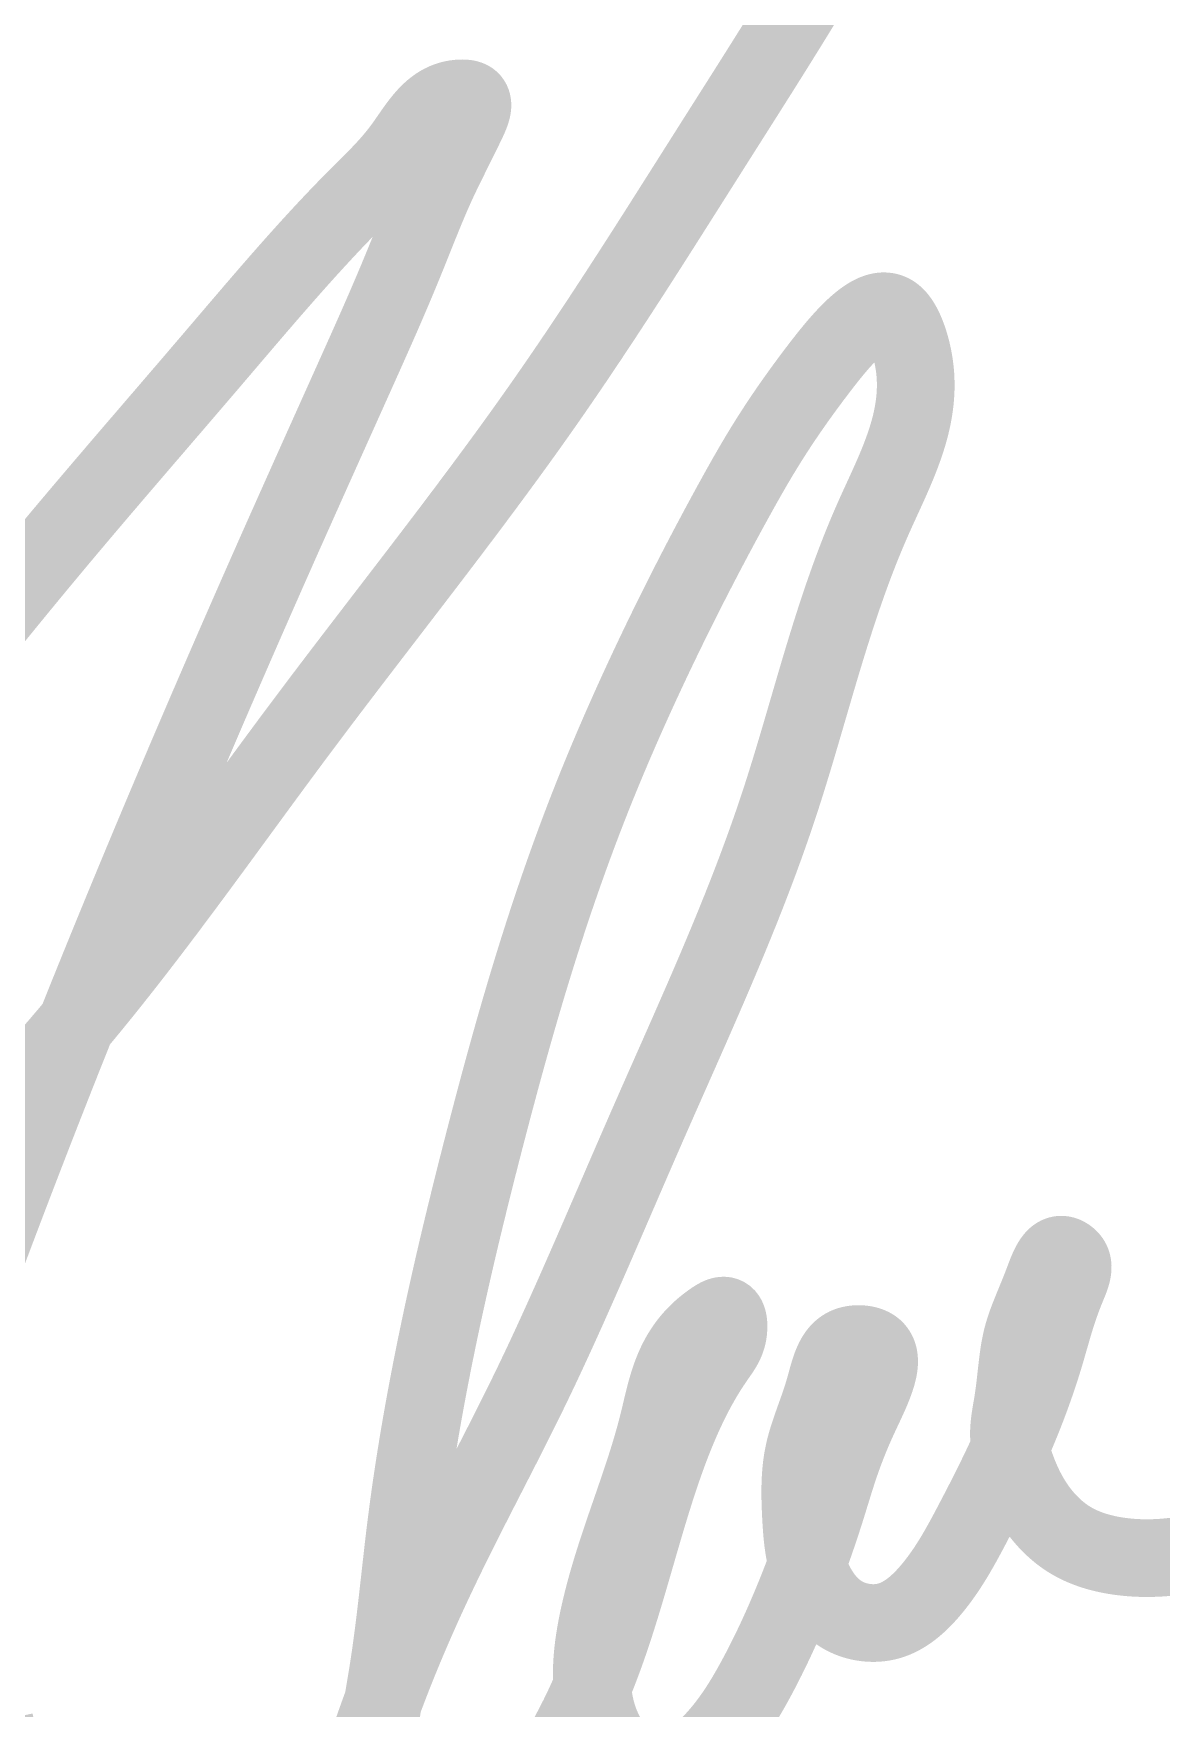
# Model space of a CAD drawing. Header units: inches. Extents: x 541671 to 837720, y 76128 to 1008472.
# Drawn here: x 825398 to 827046, y 758651 to 761099 of the extents above; entities that cross this region are included whole.
import ezdxf
from ezdxf.enums import TextEntityAlignment as Align

# ---------------------------------------------------------------- set-up
doc = ezdxf.new("R2010")
doc.units = ezdxf.units.IN
doc.header["$MEASUREMENT"] = 0
doc.layers.get('0').update_dxf_attribs({"lineweight": 18})
for name, color, linetype, lineweight in [('2110 dim 0.13', 149, 'Continuous', 13), ('ISO', 153, 'Continuous', 15), ('LC Net thay', 7, 'Continuous', 25), ('LC Text1', 3, 'Continuous', 20)]:
    doc.layers.add(name, color=color, linetype=linetype, lineweight=lineweight)
doc.styles.add('Khungten', font='VHAVAN_2.TTF', dxfattribs={"width": 0.8, "height": 5000})
doc.styles.add('Title', font='VHAVAN_2.TTF', dxfattribs={"width": 0.8})

# ---------------------------------------------------------------- blocks, each defined once
blk = doc.blocks.new('chukyLong')
at = {"layer": 'ISO', "ltscale": 2, "const_width": 50}
for points in [[(-24259.55553564948, -150541.1508430092), (-24263.69671399654, -150542.0586141205), (-24266.01759020661, -150542.5235327182), (-24267.86045734307, -150542.869846643), (-24269.95059262305, -150543.2378204258), (-24272.04583499933, -150543.5798877527), (-24274.14586089927, -150543.8954367993), (-24276.25034675024, -150544.1838557411), (-24278.35896897962, -150544.4445327539), (-24280.47140401476, -150544.6768560132), (-24282.58732828303, -150544.8802136947), (-24284.7064182118, -150545.0539939739), (-24286.82835022843, -150545.1975850266), (-24288.9528007603, -150545.3103750282), (-24291.07944623476, -150545.3917521545), (-24293.20796307919, -150545.441104581), (-24295.33802772094, -150545.4578204834), (-24297.46931658739, -150545.4412880374), (-24299.6015061059, -150545.3908954184), (-24301.73427270384, -150545.3060308022), (-24303.86729280857, -150545.1860823644), (-24306.00024284747, -150545.0304382805), (-24308.13279924789, -150544.8384867263), (-24311.08754478936, -150544.5112316456), (-24312.39536627916, -150544.3431789454), (-24314.52358868748, -150544.0380336751), (-24316.64716943218, -150543.6926700847), (-24318.76395472213, -150543.3055694909), (-24320.87179076622, -150542.8752132104), (-24322.96852377335, -150542.4000825601), (-24325.05199995238, -150541.8786588566), (-24327.12006551222, -150541.3094234169), (-24329.17056666174, -150540.6908575575), (-24331.20134960983, -150540.0214425953), (-24333.21026056538, -150539.2996598471), (-24335.19514573726, -150538.5239906296), (-24337.15385133437, -150537.6929162595), (-24339.08422356559, -150536.8049180537), (-24340.98410863981, -150535.858477329), (-24342.8513527659, -150534.852075402), (-24345.55276532659, -150533.2478307539), (-24346.47934089522, -150532.6534133481), (-24348.23665255564, -150531.4604292775), (-24349.95518214443, -150530.2079486283), (-24351.63440494839, -150528.8987586773), (-24353.27379625431, -150527.5356467012), (-24354.87283134901, -150526.1213999768), (-24356.43098551928, -150524.6588057809), (-24357.94773405192, -150523.1506513902), (-24359.42255223374, -150521.5997240815), (-24360.85491535153, -150520.0088111316), (-24362.24429869211, -150518.3806998172), (-24363.59017754226, -150516.7181774151), (-24364.89202718879, -150515.0240312021), (-24366.09947881749, -150513.3710678434), (-24367.36186163648, -150511.5516522692), (-24368.53057996888, -150509.7769751893), (-24369.6566670695, -150507.9778638122), (-24370.74131207342, -150506.1551647564), (-24371.78570411571, -150504.3097246402), (-24372.79103233146, -150502.4423900821), (-24373.75848585575, -150500.5540077004), (-24374.68925382365, -150498.6454241135), (-24375.58452537024, -150496.7174859397), (-24376.44548963059, -150494.7710397975), (-24377.27333573979, -150492.8069323053), (-24378.06925283292, -150490.8260100813), (-24378.83443004504, -150488.8291197441), (-24379.57005651125, -150486.8171079119), (-24380.01831608531, -150485.5437355869), (-24380.95277013899, -150482.7514367756), (-24381.58749981469, -150480.7005196227), (-24382.17179067324, -150478.6396928726), (-24382.69601489009, -150476.5705731119), (-24383.1505446407, -150474.4947769273), (-24383.5257521005, -150472.4139209056), (-24383.81200944496, -150470.3296216336), (-24383.91877312876, -150469.286685962), (-24383.99484368624, -150468.317237913), (-24384.05409442618, -150467.2001881161), (-24384.08307803673, -150466.1566909572), (-24384.07055019763, -150464.0686691072), (-24383.97364622961, -150461.9785126388), (-24383.80390687429, -150459.8853040618), (-24383.57287287332, -150457.7881258861), (-24383.2920849683, -150455.6860606212), (-24382.97308390088, -150453.5781907771), (-24382.62741041269, -150451.4635988633), (-24381.90220914049, -150447.2105788662), (-24381.34382528562, -150443.8025108385), (-24380.60443836331, -150438.5919407488), (-24380.07167529259, -150434.2464644946), (-24379.58231872597, -150429.9048669748), (-24379.10834218774, -150425.5887417078), (-24378.62171920219, -150421.319682212), (-24378.09442329362, -150417.1192820059), (-24377.80676471955, -150415.0515771111), (-24377.49842798632, -150413.0091346081), (-24377.1659097845, -150410.9946536867), (-24376.80570680461, -150409.0108335368), (-24376.41431573718, -150407.0603733482), (-24376.04145826285, -150405.3743439995), (-24375.52503075941, -150403.2679214665), (-24375.02526608609, -150401.4198194651), (-24374.49002267759, -150399.594087308), (-24373.92038262704, -150397.7831489811), (-24373.31742802756, -150395.9794284702), (-24372.68224097224, -150394.1753497611), (-24372.01590355423, -150392.3633368395), (-24371.31949786663, -150390.5358136912), (-24370.59410600257, -150388.6852043021), (-24369.84081005516, -150386.803932658), (-24369.06069211751, -150384.8844227445), (-24368.25483428274, -150382.9190985476), (-24367.42431864398, -150380.900384053), (-24366.57022729434, -150378.8207032465), (-24365.69364232694, -150376.6724801139), (-24364.79564583489, -150374.448138641), (-24363.87731991131, -150372.1401028136), (-24362.93974664933, -150369.7407966175), (-24362.46408042054, -150368.5045496267), (-24362.12262099503, -150367.6085171059), (-24361.00745099609, -150364.6598216057), (-24359.99777174816, -150362.0627002862), (-24359.476167421, -150360.783674737), (-24358.94107135783, -150359.5309424365), (-24358.39074710821, -150358.3144557657), (-24357.82345822174, -150357.1441671058), (-24357.23746824799, -150356.0300288378), (-24356.63104073654, -150354.981993343), (-24356.00243923698, -150354.0100130025), (-24355.34992729888, -150353.1240401973), (-24355.01416227462, -150352.7164167395), (-24354.67176847182, -150352.3340273085), (-24354.32252883418, -150351.978115952), (-24353.96622630539, -150351.6499267175), (-24353.60264382915, -150351.3507036526), (-24353.23156434916, -150351.0816908051), (-24352.85277080911, -150350.8441322226), (-24352.46604615272, -150350.6392719526), (-24352.07117332366, -150350.468354043), (-24351.66793526564, -150350.3326225412), (-24351.25611492236, -150350.2333214949), (-24350.83549523751, -150350.1716949519), (-24350.40585915479, -150350.1489869596), (-24349.96698961791, -150350.1664415658), (-24349.51866957054, -150350.2253028181), (-24348.86686854887, -150350.382019432), (-24348.59298959887, -150350.4720637641), (-24348.11843488286, -150350.6596118763), (-24347.64217716877, -150350.8859900351), (-24347.16944151017, -150351.1476715867), (-24346.70545296058, -150351.4411298771), (-24346.25543657359, -150351.7628382524), (-24345.82461740272, -150352.1092700587), (-24345.41822050155, -150352.4768986421), (-24344.89001072642, -150353.0322846685), (-24344.69939563816, -150353.2617347309), (-24344.39367973427, -150353.6736855718), (-24344.12322758007, -150354.0975611704), (-24343.88685888135, -150354.532913518), (-24343.68339334386, -150354.9792946054), (-24343.51165067339, -150355.4362564238), (-24343.37045057571, -150355.9033509641), (-24343.25861275658, -150356.3801302175), (-24343.17495692178, -150356.866146175), (-24343.11830277709, -150357.3609508276), (-24343.08747002825, -150357.8640961664), (-24343.0985475413, -150358.8936168667), (-24343.1987471071, -150359.9511242044), (-24343.37862637183, -150361.0330341077), (-24343.62874298166, -150362.1357625051), (-24343.93965458276, -150363.255725325), (-24344.30191882132, -150364.3893384957), (-24344.7060933435, -150365.5330179457), (-24345.14273579548, -150366.6831796033), (-24346.07565507354, -150368.988613255), (-24346.8786047484, -150370.9213486516), (-24347.93584307575, -150373.5275741757), (-24348.80260696066, -150375.7396586768), (-24349.62830665919, -150377.9156313183), (-24350.41576937972, -150380.0578832292), (-24351.16782233067, -150382.1688055386), (-24351.88729272042, -150384.2507893754), (-24352.57700775737, -150386.3062258687), (-24353.23979464992, -150388.3375061475), (-24353.87848060646, -150390.3470213409), (-24354.49589283539, -150392.3371625777), (-24355.67820494401, -150396.2688876981), (-24356.80934864294, -150400.1518105409), (-24357.91194159936, -150404.0050601382), (-24360.12194595332, -150411.699055725), (-24360.79711179472, -150413.9874796546), (-24362.47776962388, -150419.4925825406), (-24363.73133365887, -150423.4391232463), (-24365.0331868166, -150427.4122375181), (-24366.38150951367, -150431.4067577665), (-24367.77448216671, -150435.4175164019), (-24369.21028519233, -150439.4393458348), (-24370.68709900716, -150443.4670784757), (-24372.20310402781, -150447.4955467349), (-24373.75648067088, -150451.5195830229), (-24375.34540935302, -150455.5340197503), (-24376.96807049083, -150459.5336893273), (-24378.69247666346, -150463.679273749), (-24380.3073631837, -150467.4689965969), (-24382.02069136536, -150471.4004415236), (-24383.76115989626, -150475.3090015747), (-24385.52729963109, -150479.1959194582), (-24387.31764142447, -150483.0624378822), (-24389.13071613107, -150486.9097995545), (-24390.96505460555, -150490.7392471832), (-24394.69164627673, -150498.349371142), (-24398.48566327522, -150505.9027514223), (-24402.33535243826, -150513.4093296883), (-24407.85566039946, -150523.971902426), (-24410.15821454165, -150528.3203730271), (-24412.14822280202, -150532.0268516403), (-24414.17017684487, -150535.7183382363), (-24416.23565667164, -150539.3905490069), (-24418.35624228376, -150543.0392001437), (-24420.54351368269, -150546.6600078385), (-24422.80905086985, -150550.2486882827), (-24423.97478788447, -150552.0296420958), (-24425.16443384668, -150553.8009576682), (-24426.37943625668, -150555.5620995238), (-24427.62124261464, -150557.3125321867), (-24428.89130042073, -150559.0517201806), (-24430.19105717515, -150560.7791280297), (-24431.52196037805, -150562.4942202578), (-24433.04165609146, -150564.3879945561), (-24434.28289269636, -150565.8846369967), (-24435.71502778725, -150567.5537113084), (-24437.18242120729, -150569.1973127285), (-24438.68563114758, -150570.8090682575), (-24440.22521579922, -150572.3826048956), (-24441.8017333533, -150573.9115496432), (-24443.41574200093, -150575.3895295007), (-24445.06779993319, -150576.8101714684), (-24446.75846534118, -150578.1671025468), (-24448.488296416, -150579.4539497361), (-24450.25785134875, -150580.6643400368), (-24452.06768833051, -150581.7919004492), (-24452.9878870245, -150582.3226278849), (-24453.91836555239, -150582.8302579736), (-24454.8591936881, -150583.3139940905), (-24455.81044120549, -150583.7730396105), (-24456.77217787846, -150584.2065979087), (-24457.74447348089, -150584.6138723602), (-24458.72739778668, -150584.9940663399), (-24459.72102056971, -150585.346383223), (-24460.72541160386, -150585.6700263844), (-24461.74064066301, -150585.9641991993), (-24462.86759442759, -150586.2522300303), (-24463.80374917458, -150586.4610630932), (-24464.85071582324, -150586.6630144617), (-24465.90658135411, -150586.8341081488), (-24466.97024947315, -150586.9744933019), (-24468.04062388631, -150587.0843190686), (-24469.11660829953, -150587.1637345962), (-24470.19710641877, -150587.2128890322), (-24471.28102194998, -150587.2319315241), (-24472.36725859912, -150587.2210112192), (-24473.45472007211, -150587.1802772651), (-24474.54231007494, -150587.1098788091), (-24475.62893231353, -150587.0099649989), (-24476.71349049384, -150586.8806849817), (-24477.79488832182, -150586.722187905), (-24478.87202950342, -150586.5346229163), (-24479.9438177446, -150586.3181391631), (-24481.0091567513, -150586.0728857927), (-24482.06695022948, -150585.7990119527), (-24483.11610188508, -150585.4966667905), (-24484.15551542406, -150585.1659994535), (-24485.18409455236, -150584.8071590892), (-24486.20074297594, -150584.420294845), (-24487.20436440075, -150584.0055558683), (-24488.19386253273, -150583.5630913068), (-24489.16814107784, -150583.0930503077), (-24490.12610374204, -150582.5955820185), (-24490.70493874174, -150582.2770585392), (-24491.98920366923, -150581.5192315012), (-24492.89372025115, -150580.9414881452), (-24493.78026007504, -150580.3383709071), (-24494.64886822602, -150579.7106392872), (-24495.49958978924, -150579.0590527849), (-24496.33246984983, -150578.3843709002), (-24497.14755349292, -150577.6873531327), (-24497.94488580364, -150576.9687589823), (-24498.72451186715, -150576.2293479487), (-24499.48647676855, -150575.4698795317), (-24500.23082559299, -150574.6911132311), (-24500.95760342559, -150573.8938085465), (-24502.35862645586, -150572.246622025), (-24503.68990654042, -150570.5343959653), (-24504.95180436035, -150568.7632063655), (-24506.14468059671, -150566.939129224), (-24507.26889593059, -150565.0682405386), (-24508.32481104303, -150563.1566163079), (-24509.31278661513, -150561.2103325298), (-24510.23318332794, -150559.2354652025), (-24511.08636186255, -150557.2380903242), (-24511.91440683277, -150555.1120662282), (-24512.59294016782, -150553.1993093948), (-24513.2499742759, -150551.1645898074), (-24513.84723001805, -150549.120414496), (-24514.38815227622, -150547.0670726604), (-24514.87618593229, -150545.0048535006), (-24515.31477586818, -150542.9340462165), (-24515.70736696582, -150540.8549400078), (-24516.05740410711, -150538.7678240744), (-24516.36833217395, -150536.6729876162), (-24516.64359604828, -150534.5707198331), (-24516.88664061199, -150532.4613099248), (-24517.100910747, -150530.3450470913), (-24517.28985133523, -150528.2222205324), (-24517.60552339896, -150523.9580330377), (-24517.87952845571, -150519.3341646257), (-24518.07871286965, -150515.3647264912), (-24518.25055148718, -150511.0480646275), (-24518.36003179309, -150506.7318835001), (-24518.39045031748, -150502.4269918423), (-24518.37079157726, -150500.2821572936), (-24518.32510359046, -150498.1441983872), (-24518.25129842333, -150496.0144662148), (-24518.14728814213, -150493.8943118681), (-24518.01098481315, -150491.7850864387), (-24517.84030050262, -150489.6881410183), (-24517.63314727683, -150487.6048266985), (-24517.38743720203, -150485.5364945709), (-24517.10108234448, -150483.4844957273), (-24516.77199477046, -150481.4501812593), (-24516.5540192554, -150480.2432051138), (-24515.97965620445, -150477.438081778), (-24515.51945492614, -150475.4571613636), (-24515.02064408233, -150473.4892511666), (-24514.48632870578, -150471.531506854), (-24513.91961382922, -150469.581084093), (-24513.32360448538, -150467.6351385509), (-24512.70140570702, -150465.6908258947), (-24511.39085997764, -150461.795721909), (-24510.01281690302, -150457.8730174733), (-24508.59211674507, -150453.8999579247), (-24507.15359976569, -150449.8537886009), (-24506.43542254982, -150447.7961769411), (-24505.72210622682, -150445.711754839), (-24505.01675582942, -150443.5976779617), (-24504.32247639037, -150441.4511019764), (-24503.6423729424, -150439.2691825503), (-24502.97955051826, -150437.0490753505), (-24502.63518198754, -150435.8519414925), (-24501.70834364223, -150432.4950611494), (-24500.43366629308, -150427.8899095533), (-24499.75639896858, -150425.618369402), (-24499.03181799321, -150423.3944148759), (-24498.64693460107, -150422.3065857835), (-24498.24440245376, -150421.2382173707), (-24497.82228143713, -150420.191831062), (-24497.37863143702, -150419.1699482818), (-24496.9115123393, -150418.1750904546), (-24496.41898402981, -150417.2097790049), (-24495.8991063944, -150416.276535357), (-24495.34993931892, -150415.3778809354), (-24494.76954268921, -150414.5163371646), (-24494.15597639114, -150413.6944254689), (-24493.50730031055, -150412.9146672729), (-24492.82157433329, -150412.179584001), (-24492.09685834521, -150411.4916970776), (-24491.33121223215, -150410.8535279272), (-24490.52269587998, -150410.2675979742), (-24489.66936917454, -150409.7364286431), (-24488.76929200168, -150409.2625413582), (-24487.3908355194, -150408.6871755451), (-24486.82145877007, -150408.4965926852), (-24485.77626396757, -150408.2075246991), (-24484.69399847365, -150407.980275607), (-24483.58387529662, -150407.8138183141), (-24482.45510744488, -150407.7071257252), (-24481.31690792675, -150407.6591707456), (-24480.1784897506, -150407.6689262803), (-24479.04906592477, -150407.7353652342), (-24477.93784945762, -150407.8574605123), (-24476.8540533575, -150408.0341850199), (-24475.80689063276, -150408.2645116619), (-24474.80557429175, -150408.5474133432), (-24473.85931734283, -150408.8818629691), (-24472.80957387295, -150409.3497418543), (-24472.16787735364, -150409.7012640853), (-24471.43214318982, -150410.1838460739), (-24470.76815734718, -150410.713159421), (-24470.17393196634, -150411.2877836138), (-24469.64747918792, -150411.9062981396), (-24469.18681115255, -150412.5672824857), (-24468.78994000084, -150413.2693161393), (-24468.45487787341, -150414.0109785876), (-24468.17963691089, -150414.7908493181), (-24467.96222925388, -150415.6075078179), (-24467.80066704303, -150416.4595335744), (-24467.69296241894, -150417.3455060746), (-24467.63712752223, -150418.2640048061), (-24467.63117449352, -150419.2136092559), (-24467.67311547344, -150420.1928989115), (-24467.76096260261, -150421.20045326), (-24467.89272802164, -150422.2348517886), (-24468.06642387115, -150423.2946739848), (-24468.28006229178, -150424.3784993358), (-24468.53165542413, -150425.4849073287), (-24468.81921540882, -150426.612477451), (-24469.14075438648, -150427.7597891898), (-24469.49428449772, -150428.9254220325), (-24469.87781788317, -150430.1079554663), (-24470.28936668346, -150431.3059689784), (-24470.72694303918, -150432.5180420562), (-24471.18855909098, -150433.7427541868), (-24471.67222697947, -150434.9786848577), (-24472.69776682898, -150437.4785197689), (-24473.78765971269, -150440.0061826882), (-24474.92600275555, -150442.5503095134), (-24476.09689308254, -150445.0995361429), (-24478.4727040887, -150450.1678324071), (-24479.64581901782, -150452.6641738382), (-24480.76295929633, -150455.0661380939), (-24481.88612856916, -150457.52683478), (-24482.93974993542, -150459.8842760462), (-24483.95066742013, -150462.1946674864), (-24484.9208145812, -150464.4601940976), (-24485.85212497656, -150466.6830408771), (-24486.74653216411, -150468.8653928218), (-24487.60596970176, -150471.0094349288), (-24488.43237114741, -150473.1173521953), (-24489.22767005899, -150475.1913296184), (-24489.99379999442, -150477.233552195), (-24490.73269451157, -150479.2462049223), (-24491.4462871684, -150481.2314727975), (-24492.13651152279, -150483.1915408174), (-24492.80530113266, -150485.1285939794), (-24493.45458955592, -150487.0448172804), (-24494.08631035048, -150488.9423957175), (-24495.30478328516, -150492.6903579885), (-24496.47618839999, -150496.3899607691), (-24498.73966902325, -150503.7140077658), (-24499.86268145826, -150507.3734119352), (-24501.30967278723, -150512.0459352251), (-24502.16756288226, -150514.7730405999), (-24503.36879189087, -150518.5331538481), (-24504.60396407646, -150522.3317687383), (-24505.87280619073, -150526.1658721664), (-24507.17504498536, -150530.0324510284), (-24508.51040721206, -150533.9284922205), (-24509.8786196225, -150537.8509826385), (-24511.27940896838, -150541.7969091786), (-24512.7125020014, -150545.7632587368), (-24514.17762547325, -150549.747018209), (-24515.67450613562, -150553.7451744914), (-24517.20287074019, -150557.7547144799), (-24518.76244603867, -150561.7726250705), (-24520.35295878274, -150565.7958931594), (-24521.97413572409, -150569.8215056425), (-24523.62570361443, -150573.8464494158), (-24525.30738920543, -150577.8677113755), (-24527.0189192488, -150581.8822784174), (-24528.76002049622, -150585.8871374377), (-24530.53041969939, -150589.8792753323), (-24532.32984360999, -150593.8556789973), (-24534.15801897973, -150597.8133353288), (-24536.01467256028, -150601.7492312226), (-24537.89953110335, -150605.660353575), (-24539.81232136063, -150609.5436892818), (-24541.7527700838, -150613.3962252392), (-24543.72060402457, -150617.2149483431), (-24545.71554993461, -150620.9968454895), (-24547.70546679184, -150624.6806232331), (-24549.78752523471, -150628.4384466181), (-24551.87471358104, -150632.0940852369), (-24554.00916675415, -150635.7047369397), (-24556.20115189679, -150639.2693192338), (-24558.46093615174, -150642.7867496267), (-24560.79878666179, -150646.2559456259), (-24562.00019524459, -150647.9721174488), (-24563.22497056971, -150649.6758247386), (-24564.47439602999, -150651.3669321837), (-24565.74975501827, -150653.0453044725), (-24567.05233092742, -150654.7108062935), (-24568.38340715026, -150656.3633023349), (-24569.74426707965, -150658.0026572854), (-24571.13619410844, -150659.6287358332), (-24572.56047162947, -150661.2414026669), (-24574.01838303559, -150662.8405224748), (-24575.51121171965, -150664.4259599455), (-24577.04024107449, -150665.9975797673), (-24578.60675449295, -150667.5552466286)], [(-24638.41453446829, -150667.5506296691), (-24639.58828516493, -150665.9204525681), (-24640.98607570141, -150663.8370535122), (-24642.15580168356, -150661.9544687808), (-24643.25069883808, -150660.0557331403), (-24644.27285899054, -150658.1413238759), (-24645.22437396648, -150656.2117182729), (-24646.10733559145, -150654.2673936165), (-24646.923835691, -150652.308827192), (-24647.67596609067, -150650.3364962847), (-24648.36581861601, -150648.3508781799), (-24648.99548509258, -150646.3524501628), (-24649.56705734591, -150644.3416895188), (-24650.08262720156, -150642.3190735331), (-24650.54428648507, -150640.2850794908), (-24650.8557738106, -150638.7556866208), (-24651.31399378779, -150636.1849050062), (-24651.62528198563, -150634.1198267725), (-24651.88932602234, -150632.0455457853), (-24652.10746231008, -150629.9626575397), (-24652.28102726093, -150627.8717575311), (-24652.41135728705, -150625.7734412547), (-24652.49978880056, -150623.6683042056), (-24652.54765821358, -150621.5569418792), (-24652.55630193825, -150619.4399497704), (-24652.5270563867, -150617.3179233747), (-24652.46125797105, -150615.1914581872), (-24652.36024310343, -150613.0611497031), (-24652.22534819597, -150610.9275934176), (-24652.0579096608, -150608.7913848259), (-24651.85926391005, -150606.6531194234), (-24651.63074735584, -150604.513392705), (-24651.3736964103, -150602.3728001662), (-24651.08944748558, -150600.231937302), (-24650.77933699378, -150598.0913996077), (-24650.08687695747, -150593.8136817097), (-24649.30700759844, -150589.5444104338), (-24648.45042021369, -150585.2883497417), (-24647.54200080981, -150581.1133231804), (-24646.54861208562, -150576.8338930327), (-24645.51752498493, -150572.6390664814), (-24644.43809367141, -150568.464677008), (-24643.31386702221, -150564.3096176827), (-24642.14839391449, -150560.1727815756), (-24640.94522322541, -150556.0530617569), (-24639.70790383212, -150551.9493512968), (-24638.4399846118, -150547.8605432653), (-24637.14501444158, -150543.7855307327), (-24634.48811676015, -150535.6724644444), (-24631.76560180508, -150527.601296993), (-24629.00586059367, -150519.5631729398), (-24626.23728414318, -150511.5492368459), (-24623.48826347088, -150503.5506332724), (-24620.78718959405, -150495.5585067804), (-24618.16245352996, -150487.5640019312), (-24616.88758437059, -150483.563090298), (-24615.64244629587, -150479.5582632858), (-24614.43058818299, -150475.5484139649), (-24613.25555890908, -150471.5324354055), (-24612.12090735132, -150467.5092206775), (-24611.03018238685, -150463.4776628512), (-24609.7626770503, -150458.540366899), (-24608.99223438316, -150455.3857767755), (-24607.06509440683, -150447.2770723214), (-24606.07691248108, -150443.2344757502), (-24605.03512434209, -150439.209879925), (-24604.48540960165, -150437.2067143958), (-24603.91183129871, -150435.2109075774), (-24603.3109020969, -150433.2234123113), (-24602.67913465982, -150431.245181439), (-24602.01304165107, -150429.2771678018), (-24601.30913573426, -150427.3203242413), (-24600.56392957301, -150425.3756035989), (-24599.77393583092, -150423.443958716), (-24598.93566717159, -150421.5263424341), (-24598.04563625863, -150419.6237075947), (-24597.10035575566, -150417.7370070391), (-24596.09633832628, -150415.8671936088), (-24595.0300966341, -150414.0152201454), (-24593.89814334272, -150412.1820394901), (-24592.69699111576, -150410.3686044846), (-24591.42315261681, -150408.5758679701), (-24590.0731405095, -150406.8047827882), (-24588.64346745742, -150405.0563017804), (-24587.13064612419, -150403.331377788), (-24585.53118917341, -150401.6309636525), (-24583.84160926868, -150399.9560122154), (-24582.96193341597, -150399.1283827717), (-24582.05841907363, -150398.3074763181), (-24581.13063032461, -150397.4934119598), (-24580.17813125185, -150396.6863088021), (-24579.20048593832, -150395.88628595), (-24578.19725846696, -150395.0934625088), (-24577.16801292072, -150394.3079575836), (-24576.11231338255, -150393.5298902796), (-24575.29712629157, -150392.9472077489), (-24573.92549987701, -150392.0055338984), (-24572.81551212596, -150391.2942276716), (-24571.71707631971, -150390.6536176737), (-24571.17758802116, -150390.3686013738), (-24570.64746485913, -150390.111792267), (-24570.12886588375, -150389.8867013987), (-24569.62395014513, -150389.6968398141), (-24569.13487669337, -150389.5457185587), (-24568.66380457859, -150389.4368486775), (-24568.2128928509, -150389.3737412161), (-24567.78430056042, -150389.3599072196), (-24567.38018675724, -150389.3988577335), (-24567.00271049149, -150389.4941038029), (-24566.68098626801, -150389.6343762033), (-24566.33565396207, -150389.8658961452), (-24566.04703716335, -150390.1410850223), (-24565.78723427187, -150390.470477735), (-24565.5552994124, -150390.8498295886), (-24565.35028670971, -150391.2748958881), (-24565.1712502886, -150391.7414319384), (-24565.01724427384, -150392.2451930449), (-24564.88732279021, -150392.7819345126), (-24564.78053996251, -150393.3474116467), (-24564.6959499155, -150393.937379752), (-24564.63260677398, -150394.5475941339), (-24564.5658777065, -150395.8117829477), (-24564.57278575833, -150397.1060205287), (-24564.69239224603, -150398.9100781675), (-24564.77739376905, -150399.6501129224), (-24564.96252431756, -150400.8545152562), (-24565.19777323711, -150402.0122512151), (-24565.47980504236, -150403.1264260502), (-24565.80528424797, -150404.2001450123), (-24566.17087536863, -150405.2365133522), (-24566.57324291901, -150406.238636321), (-24567.00905141379, -150407.2096191695), (-24567.47496536763, -150408.1525671485), (-24567.9676492952, -150409.0705855092), (-24568.48376771119, -150409.9667795022), (-24569.01998513026, -150410.8442543785), (-24570.13937503636, -150412.5554677848), (-24571.29913513087, -150414.2290677353), (-24572.64610789096, -150416.1365758415), (-24575.91231483642, -150420.9470182454), (-24578.12389017923, -150424.3934951214), (-24580.27255072541, -150427.8972878809), (-24582.36031690059, -150431.4560469557), (-24584.38920913039, -150435.0674227779), (-24586.36124784048, -150438.7290657795), (-24588.27845345647, -150442.4386263923), (-24590.14284640401, -150446.1937550484), (-24591.95644710873, -150449.9921021799), (-24593.72127599627, -150453.8313182186), (-24595.43935349227, -150457.7090535965), (-24597.11270002238, -150461.6229587457), (-24598.7433360122, -150465.5706840981), (-24600.3332818874, -150469.5498800856), (-24601.88455807361, -150473.5581971404), (-24603.39918499646, -150477.5932856942), (-24604.87918308159, -150481.6527961792), (-24606.32657275464, -150485.7343790273), (-24607.74337444124, -150489.8356846705), (-24609.13160856704, -150493.9543635407), (-24610.49329555767, -150498.0880660701), (-24611.83045583876, -150502.2344426904), (-24614.43927797489, -150510.5558199321), (-24616.97423838054, -150518.8996987216), (-24619.70465649566, -150528.1086975402), (-24621.88730660233, -150535.5813547734), (-24624.29833065674, -150543.8933303023), (-24626.70139307356, -150552.1775565599), (-24629.1133144229, -150560.428383417), (-24631.55091527487, -150568.6401607443), (-24634.03101619959, -150576.8072384125), (-24636.57043776719, -150584.9239662922), (-24637.86765022021, -150588.961683396), (-24639.18600054775, -150592.9846942542), (-24640.52759132107, -150596.9922926006), (-24641.89452511142, -150600.9837721692), (-24643.28890449008, -150604.9584266936), (-24644.7128320283, -150608.9155499077), (-24646.16841029736, -150612.8544355455), (-24647.6577418685, -150616.7743773407), (-24649.18292931301, -150620.6746690272), (-24650.74607520215, -150624.5546043387), (-24652.34928210717, -150628.4134770092), (-24653.99465259934, -150632.2505807725), (-24655.68428924994, -150636.0652093624), (-24658.14673485535, -150641.4059518573), (-24659.20459503885, -150643.6243227883), (-24661.03636697309, -150647.3692752848), (-24662.91261121213, -150651.0938997028), (-24664.83026905646, -150654.8006177906), (-24666.78628180661, -150658.4918512961), (-24668.77759076312, -150662.1700219673), (-24670.8011372265, -150665.8375515522), (-24672.85386249726, -150669.496861799)], [(-24790.67826015837, -150668.6006744333), (-24790.54846211339, -150666.4783905517), (-24790.39191184935, -150664.3501244423), (-24790.21022612354, -150662.2163167212), (-24789.77791531587, -150657.9338389089), (-24789.26446374883, -150653.6344820444), (-24788.68280548087, -150649.3217710571), (-24788.04587457046, -150644.9992308766), (-24787.36660507603, -150640.6703864322), (-24785.93278656896, -150632.0078844702), (-24784.48482242731, -150623.3624646071), (-24784.0777039799, -150620.8666226377), (-24783.11907170443, -150614.7603349769), (-24782.47751902344, -150610.4782018177), (-24781.8610858515, -150606.2078821045), (-24780.69580983283, -150597.7001252902), (-24779.6077072445, -150589.2319490819), (-24778.58124168257, -150580.7982380277), (-24777.60087674313, -150572.3938766755), (-24775.71630311598, -150555.652741269), (-24773.82969513163, -150538.9676192461), (-24772.84678724568, -150530.6332746234), (-24772.11873146141, -150524.6953605483), (-24770.73013632219, -150513.9574921182), (-24769.58716487045, -150505.6132238715), (-24768.38939588183, -150497.2654549579), (-24767.13831056478, -150488.9148352269), (-24765.83539012776, -150480.5620145282), (-24764.48211577924, -150472.2076427115), (-24763.07996872766, -150463.8523696263), (-24761.63043018148, -150455.4968451224), (-24760.13498134916, -150447.1417190493), (-24758.59510343916, -150438.7876412568), (-24757.01227765993, -150430.4352615945), (-24755.38798521994, -150422.0852299119), (-24753.72370732763, -150413.7381960587), (-24752.02092519147, -150405.3948098847), (-24750.28112001991, -150397.0557212394), (-24748.50577302141, -150388.7215799725), (-24746.69636540442, -150380.3930359335), (-24744.85437837741, -150372.0707389723), (-24742.98129314882, -150363.7553389383), (-24741.07859092713, -150355.4474856813), (-24739.14775292077, -150347.1478290508), (-24737.19026033822, -150338.8570188966), (-24735.20759438794, -150330.5757050683), (-24733.20123627835, -150322.3045374154), (-24729.12336841517, -150305.7952400349), (-24724.96850641633, -150289.3343255521), (-24721.05921886291, -150274.1255493408), (-24716.46949845154, -150256.5760618662), (-24712.11935690551, -150240.2767191117), (-24709.91266345066, -150232.144409183), (-24707.68225114856, -150224.0226155143), (-24705.42614220465, -150215.9105445766), (-24703.14235882441, -150207.8074028409), (-24700.8289232133, -150199.712396778), (-24698.48385757678, -150191.6247328589), (-24696.10518412031, -150183.5436175543), (-24693.69092504937, -150175.4682573353), (-24691.23910256941, -150167.3978586727), (-24688.7477388859, -150159.3316280374), (-24686.2148562043, -150151.2687719004), (-24683.63847673007, -150143.2084967324), (-24681.01662266869, -150135.1500090045), (-24678.34731622562, -150127.0925151874), (-24675.62857960631, -150119.0352217522), (-24672.85843501623, -150110.9773351697), (-24670.03490466085, -150102.9180619108), (-24667.15601074564, -150094.8566084464), (-24664.21977547604, -150086.7921812474), (-24661.22422105754, -150078.7239867847), (-24658.16736969559, -150070.6512315292), (-24655.04724359565, -150062.5731219518), (-24651.36233362954, -150053.2356302375), (-24648.60984890051, -150046.3982540237), (-24645.29360990051, -150038.3048552223), (-24641.9170614465, -150030.2137202795), (-24638.48412067671, -150022.1299049822), (-24634.99870472941, -150014.0584651176), (-24631.46473074281, -150006.0044564725), (-24627.88611585515, -149997.9729348339), (-24624.26677720467, -149989.9689559889), (-24620.61063192961, -149981.9975757243), (-24616.92159716821, -149974.0638498273), (-24613.2035900587, -149966.1728340847), (-24609.46052773932, -149958.3295842835), (-24605.69632734831, -149950.5391562108), (-24601.9149060239, -149942.8066056535), (-24598.12018090433, -149935.1369883986), (-24594.31606912785, -149927.535360233), (-24590.50648783268, -149920.0067769438), (-24586.69535415706, -149912.556294318), (-24582.88658523923, -149905.1889681424), (-24579.08409821743, -149897.9098542041), (-24575.2918102299, -149890.7240082902), (-24573.40071497968, -149887.1676407757), (-24571.51363841486, -149883.6364861875), (-24569.63107017773, -149880.1311764987), (-24567.75349991057, -149876.652343683), (-24565.88141725565, -149873.2006197135), (-24564.01531185525, -149869.7766365637), (-24562.15567335166, -149866.381026207), (-24559.83615450317, -149862.1686650447), (-24558.45727825637, -149859.6769490349), (-24556.61435526475, -149856.3643268528), (-24552.91145290521, -149849.7873169631), (-24549.14333857518, -149843.2306664525), (-24547.21890062044, -149839.9434934944), (-24545.25904811214, -149836.641631417), (-24543.25741052996, -149833.3184872323), (-24541.20761735358, -149829.9674679524), (-24539.10329806269, -149826.5819805892), (-24536.93808213698, -149823.1554321547), (-24534.70559905613, -149819.6812296608), (-24532.39947829983, -149816.1527801196), (-24531.21681300578, -149814.3661523975), (-24530.01334934775, -149812.5634905431), (-24528.78829101071, -149810.7439704328), (-24527.5408416796, -149808.9067679432), (-24526.27020503939, -149807.0510589507), (-24524.97558477505, -149805.1760193319), (-24523.65618457153, -149803.2808249632), (-24522.31120811378, -149801.3646517212), (-24520.93985908679, -149799.4266754823), (-24519.54134117549, -149797.4660721231), (-24518.11485806487, -149795.48201752), (-24516.65961343986, -149793.4736875496), (-24515.17481098544, -149791.4402580883), (-24513.65965438657, -149789.3809050126), (-24512.11334732821, -149787.294804199), (-24510.53509349532, -149785.1811315242), (-24508.13799347583, -149781.9992734572), (-24507.27965095852, -149780.8680120856), (-24505.60295886288, -149778.672398292), (-24503.89703607535, -149776.4613985995), (-24500.40984898554, -149772.0307039971), (-24498.63475996369, -149769.8297403268), (-24496.84279081084, -149767.6508532367), (-24495.03702916721, -149765.5034083467), (-24493.22056267301, -149763.3967712766), (-24491.39647896849, -149761.3403076461), (-24489.56786569384, -149759.3433830751), (-24487.73781048929, -149757.4153631834), (-24485.90940099506, -149755.5656135907), (-24484.08572485139, -149753.8034999168), (-24483.17662667357, -149752.9582333056), (-24482.26986969847, -149752.1383877816), (-24481.36583988111, -149751.3451340472), (-24480.46492317654, -149750.5796428048), (-24479.56750553976, -149749.843084757), (-24478.6739729258, -149749.1366306062), (-24477.78471128971, -149748.4614510549), (-24476.9001065865, -149747.8187168056), (-24476.0205447712, -149747.2095985607), (-24475.14641179884, -149746.6352670229), (-24474.27809362445, -149746.0968928943), (-24473.41597620305, -149745.5956468776), (-24472.56044548967, -149745.1326996753), (-24471.71188743935, -149744.7092219898), (-24470.8706880071, -149744.3263845237), (-24470.03723314795, -149743.9853579793), (-24469.21190881694, -149743.6873130591), (-24468.39510096908, -149743.4334204656), (-24467.58719555942, -149743.2248509014), (-24466.78857854296, -149743.0627750688), (-24465.99963587475, -149742.9483636704), (-24465.22075350982, -149742.8827874085), (-24464.45231740317, -149742.8672169858), (-24463.69471350986, -149742.9028231046), (-24462.94832778489, -149742.9907764674), (-24462.2135461833, -149743.1322477768), (-24461.49075466013, -149743.3284077352), (-24460.78033917039, -149743.580427045), (-24460.08268566911, -149743.8894764087), (-24459.39818011132, -149744.2567265289), (-24458.42842647048, -149744.8960128728), (-24458.07014866212, -149745.1704033845), (-24457.42723063206, -149745.7169429567), (-24456.79855358664, -149746.3202423546), (-24456.18421226641, -149746.9775161916), (-24455.58430141194, -149747.6859790808), (-24454.99891576381, -149748.4428456354), (-24454.42815006257, -149749.2453304688), (-24453.87209904878, -149750.0906481941), (-24453.33085746302, -149750.9760134246), (-24452.80452004584, -149751.8986407736), (-24452.29318153781, -149752.8557448541), (-24451.79693667949, -149753.8445402796), (-24451.31588021146, -149754.8622416633), (-24450.85010687427, -149755.9060636183), (-24450.39971140847, -149756.9732207579), (-24449.54543305337, -149759.1663990439), (-24448.75380307068, -149761.4194934272), (-24448.02557938489, -149763.7102208137), (-24447.16093782481, -149766.7604747107), (-24446.76227092612, -149768.3166108828), (-24446.22722846371, -149770.6031276099), (-24445.755004267, -149772.8760245777), (-24445.34419796152, -149775.1356047829), (-24444.99340917278, -149777.3821712216), (-24444.70123752633, -149779.6160268902), (-24444.46628264767, -149781.8374747851), (-24444.28714416233, -149784.0468179027), (-24444.16242169584, -149786.2443592392), (-24444.09071487373, -149788.4304017912), (-24444.07062332151, -149790.6052485549), (-24444.10074666471, -149792.7692025267), (-24444.17968452887, -149794.922566703), (-24444.30603653949, -149797.0656440802), (-24444.47840232211, -149799.1987376545), (-24444.69538150225, -149801.3221504224), (-24444.95557370544, -149803.4361853802), (-24445.25757855719, -149805.5411455244), (-24445.59999568305, -149807.6373338512), (-24445.98142470853, -149809.725053357), (-24446.40046525914, -149811.8046070382), (-24446.85571696044, -149813.8762978912), (-24447.34577943792, -149815.9404289122), (-24447.86925231712, -149817.9973030978), (-24448.42473522358, -149820.0472234442), (-24449.01082778279, -149822.0904929478), (-24449.6261296203, -149824.127414605), (-24450.26924036163, -149826.1582914121), (-24450.9387596323, -149828.1834263656), (-24451.63328705784, -149830.2031224617), (-24453.09176487562, -149834.2274100673), (-24454.63347081917, -149838.2335782), (-24456.24720189268, -149842.2240508307), (-24457.92175510036, -149846.2012519302), (-24459.6459274464, -149850.1676054695), (-24461.408515935, -149854.1255354195), (-24465.00412935667, -149862.0258204352), (-24468.61897139895, -149869.9214987447), (-24470.40559566331, -149873.8736703119), (-24471.68450913817, -149876.7448974821), (-24473.88551489945, -149881.7978527425), (-24475.57216906142, -149885.7712286213), (-24477.22462412147, -149889.7517639688), (-24478.84408088816, -149893.7391424425), (-24480.43174017002, -149897.7330477001), (-24481.98880277557, -149901.733163399), (-24483.51646951335, -149905.739173197), (-24485.01594119189, -149909.7507607515), (-24486.48841861973, -149913.7676097202), (-24487.9351026054, -149917.7894037606), (-24490.75589348438, -149925.8465616869), (-24493.48792029709, -149933.9197037911), (-24496.1407895118, -149942.0062993338), (-24498.72410759678, -149950.1038175757), (-24501.24748102031, -149958.2097277773), (-24503.72051625066, -149966.3214991993), (-24506.15281975608, -149974.4366011025), (-24508.55399800487, -149982.5525027473), (-24513.30140460559, -149998.7765823047), (-24518.03958779898, -150014.9734919565), (-24520.4292367886, -150023.0554312195), (-24522.8453993312, -150031.122985788), (-24525.29768189506, -150039.1736249228), (-24527.79569094843, -150047.2048178842), (-24530.3490329596, -150055.2140339332), (-24531.99881018906, -150060.2730487495), (-24535.65479547928, -150071.1582665358), (-24538.40936115962, -150079.0941410963), (-24541.22795149483, -150087.0082282695), (-24544.10760986382, -150094.9023544785), (-24547.04537964548, -150102.7783461467), (-24550.03830421874, -150110.6380296973), (-24553.0834269625, -150118.4832315536), (-24556.17779125566, -150126.3157781389), (-24559.31844047715, -150134.1374958765), (-24562.50241800585, -150141.9502111895), (-24565.72676722069, -150149.7557505014), (-24568.98853150057, -150157.5559402353), (-24572.28475422438, -150165.3526068145), (-24575.61247877106, -150173.1475766624), (-24578.9687485195, -150180.942676202), (-24582.35060684862, -150188.7397318569), (-24589.17926276448, -150204.3470172051), (-24596.07479354994, -150219.9840440931), (-24603.01354623623, -150235.665423907), (-24609.97186785463, -150251.4057680331), (-24616.9512694224, -150267.2771444496), (-24623.85724509941, -150283.1122317003), (-24630.76503213849, -150299.0497775009), (-24637.65395290332, -150314.9889299338), (-24644.52849374384, -150330.8862936732), (-24647.96177367683, -150338.8057437436), (-24651.39314100997, -150346.6984733935), (-24654.82315653699, -150354.559058207), (-24658.25238105164, -150362.3820737686), (-24661.68137534764, -150370.1620956625), (-24665.11070021876, -150377.893699473), (-24668.54091645872, -150385.5714607843), (-24671.97258486127, -150393.1899551807), (-24675.40626622015, -150400.7437582466), (-24678.84252132909, -150408.2274455661), (-24682.28191098184, -150415.6355927236), (-24685.72499597215, -150422.9627753033), (-24689.92626373186, -150431.7737745552), (-24692.62437034422, -150437.3537653752), (-24696.08055251859, -150444.4187003206), (-24699.53987824046, -150451.4082137768), (-24703.00133940509, -150458.3321723867), (-24706.46392790772, -150465.2004427931), (-24709.92663564361, -150472.0228916391), (-24713.38845450801, -150478.8093855675), (-24720.30539320335, -150492.3139752432), (-24727.20667915575, -150505.7931449635), (-24734.08424752722, -150519.3258278716), (-24737.51161735824, -150526.1369033783), (-24740.93003347978, -150532.9909571108), (-24744.3384877871, -150539.8978557118), (-24747.73597217544, -150546.8674658243), (-24751.12147854005, -150553.9096540913), (-24754.4939987762, -150561.0342871555), (-24757.85252477913, -150568.2512316599), (-24759.5262249104, -150571.8974040281), (-24761.19604844408, -150575.5703542475), (-24762.86186936709, -150579.2713156484), (-24764.52356166633, -150583.0015215611), (-24766.1809993287, -150586.7622053161), (-24767.8340563411, -150590.5546002436), (-24769.48260669046, -150594.3799396742), (-24771.12652436367, -150598.2394569381), (-24772.76568334764, -150602.1343853656), (-24774.39995762927, -150606.0659582872), (-24776.02922119548, -150610.0354090333), (-24777.65334803317, -150614.0439709341), (-24779.27221212924, -150618.09287732), (-24780.8856874706, -150622.1833615215), (-24782.49364804416, -150626.3166568688), (-24784.09596783683, -150630.4939966923), (-24785.6925208355, -150634.7166143224), (-24787.28318102709, -150638.9857430896), (-24788.86782239852, -150643.302616324), (-24790.44631893667, -150647.6684673561), (-24792.01854462845, -150652.0845295163), (-24793.58437346078, -150656.5520361349), (-24795.14367942055, -150661.0722205422), (-24796.6963364947, -150665.6463160687), (-24798.24221867009, -150670.2755560447)], [(-25031.74095532195, -150675.5702290015), (-25033.45462619452, -150667.1986016926), (-25035.18171336391, -150658.8822869929), (-25036.91911697553, -150650.6133464029)], [(-25046.95522784237, -150272.2773556255), (-25035.40617352035, -150259.6375531183), (-25023.87576101013, -150246.9732226374), (-25018.13609428748, -150240.6209614668), (-25012.4233466414, -150234.2494907747), (-25006.74493761312, -150227.8544513851), (-24999.06380456115, -150219.0804820504), (-24995.5203997238, -150214.9764791293), (-24989.98287701207, -150208.4885828762), (-24984.49352721739, -150201.9692261922), (-24979.0500805405, -150195.4198871427), (-24973.6502671821, -150188.8420437933), (-24968.29181734294, -150182.2371742095), (-24962.97246122372, -150175.6067564569), (-24957.68992902518, -150168.952268601), (-24952.44195094804, -150162.2751887074), (-24947.22625719303, -150155.5769948416), (-24942.04057796086, -150148.8591650692), (-24936.88264345227, -150142.1231774556), (-24931.75018386798, -150135.3705100665), (-24926.64092940871, -150128.6026409673), (-24916.48295666813, -150115.0272099011), (-24906.39056683634, -150101.4087087813), (-24896.34560151912, -150087.7589621322), (-24886.32990232228, -150074.0897944781), (-24866.31366871291, -150046.7404942526), (-24856.27681751197, -150033.0840107298), (-24846.19659885459, -150019.4554042994), (-24841.1208306067, -150012.6368626678), (-24825.85067499213, -149992.3177787275), (-24815.59409908099, -149978.8025262388), (-24805.29835236408, -149965.3119303656), (-24784.63970786892, -149938.3711330731), (-24763.9754642185, -149911.4282360646), (-24753.67271855754, -149897.9350155464), (-24743.40634412472, -149884.4160885547), (-24733.18893125904, -149870.8630612414), (-24723.03307029945, -149857.2675397582), (-24712.95135158495, -149843.621130257), (-24707.94223005055, -149836.776219422), (-24702.95636545454, -149829.9154388895), (-24697.9953315893, -149823.0377394284), (-24693.06070224719, -149816.1420718077), (-24688.15405122059, -149809.2273867963), (-24683.29970839489, -149802.3251417853), (-24678.43045807948, -149795.3371057462), (-24673.61356539591, -149788.3614208015), (-24668.82476432305, -149781.3665312924), (-24664.06254493286, -149774.3533881821), (-24659.32539729726, -149767.3229424337), (-24654.6118114882, -149760.2761450104), (-24649.92027757762, -149753.2139468754), (-24645.24928563746, -149746.1372989918), (-24635.96288795616, -149731.9444578316), (-24626.74053901981, -149717.7052292351), (-24617.57015940396, -149703.4272209076), (-24608.43966968411, -149689.1180405545), (-24590.25004223452, -149660.4365945929), (-24572.54142766762, -149632.4575821215), (-24553.8649392064, -149603.0094245995), (-24544.78307530079, -149588.6378798162), (-24535.74409132317, -149574.2430961902), (-24526.76855847193, -149559.8153349801), (-24522.31101471818, -149552.5860444243), (-24517.87704794542, -149545.3448574444), (-24513.46922955346, -149538.0905566978)], [(-25041.49742144827, -150349.0489025266), (-25035.50230917899, -150333.1634794902), (-25029.47836995646, -150317.291702376), (-25023.08312760627, -150300.5532753488), (-25017.3289120857, -150285.5994513192), (-25011.19960815399, -150269.7812363176), (-25005.03414640162, -150253.9809989285), (-24998.83290707158, -150238.1981031141), (-24992.59627040689, -150222.431912836), (-24986.32461665055, -150206.6817920563), (-24980.01832604553, -150190.9471047368), (-24973.67777883487, -150175.2272148396), (-24967.30335526155, -150159.5214863266), (-24960.89543556856, -150143.8292831595), (-24954.45439999893, -150128.1499693004), (-24947.98062879564, -150112.4829087112), (-24941.47450220169, -150096.8274653539), (-24934.93640046008, -150081.1830031902), (-24928.36670381382, -150065.5488861822), (-24921.7657925059, -150049.9244782918), (-24915.13404677933, -150034.3091434809), (-24908.4718468771, -150018.7022457113), (-24901.77957304222, -150003.1031489451), (-24895.05760551769, -149987.5112171442), (-24888.3063245465, -149971.9258142704), (-24881.52611037166, -149956.3463042858), (-24874.71734323616, -149940.7720511521), (-24867.88040338301, -149925.2024188314), (-24861.01567105521, -149909.6367712856), (-24854.12352649576, -149894.0744724765), (-24850.53577649861, -149885.9986421754), (-24833.30956435686, -149847.4247722609), (-24826.35235172955, -149831.9108532522), (-24819.40127912578, -149816.4291937681), (-24812.46581932016, -149800.988376685), (-24803.2308826364, -149780.4158599511), (-24798.67982699748, -149770.2578734274), (-24791.85096966873, -149754.9063076664), (-24788.45830187043, -149747.1918946845), (-24785.08240018562, -149739.4334650952), (-24781.72495876639, -149731.6173214934), (-24778.38767176483, -149723.7297664742), (-24775.07223333302, -149715.7571026326), (-24773.39833986977, -149711.673530151), (-24771.78025132135, -149707.6876035298), (-24768.51127632969, -149699.5565263866), (-24765.26276071438, -149691.4470482879), (-24763.64534950254, -149687.4270761661), (-24762.0320623304, -149683.4445045483), (-24760.42256892983, -149679.5100003491), (-24758.81653903271, -149675.6342304825), (-24757.21364237091, -149671.8278618631), (-24755.6135486763, -149668.1015614051), (-24754.01592768076, -149664.4659960229), (-24753.12802179509, -149662.4865269241), (-24752.42023078679, -149660.9309916284), (-24750.81925956758, -149657.4807590624), (-24749.19811147296, -149654.0698329652), (-24747.54145333205, -149650.6510892307), (-24745.83395197396, -149647.1774037528), (-24744.95634347256, -149645.4052315769), (-24744.06027422777, -149643.6016524254), (-24743.14382759325, -149641.7607757849), (-24742.20508692263, -149639.8767111423), (-24741.24213556954, -149637.9435679843), (-24740.25305688762, -149635.9554557975), (-24739.23593423052, -149633.9064840688), (-24738.18885095187, -149631.7907622849), (-24737.1098904053, -149629.6023999325), (-24735.99713594448, -149627.3355064983), (-24734.84867092301, -149624.9841914691), (-24734.26044800006, -149623.775035071), (-24733.9137521565, -149623.0607756217), (-24732.46563858771, -149620.0285640668), (-24731.88974581791, -149618.7652071401), (-24731.34487040262, -149617.5101540915), (-24730.84294962687, -149616.2727804277), (-24730.39592077573, -149615.062461655), (-24730.01572113421, -149613.8885732801), (-24729.71428798738, -149612.7604908095), (-24729.59683925104, -149612.2165566341), (-24729.50355862026, -149611.6875897497), (-24729.43593825569, -149611.1747620947), (-24729.39547031792, -149610.6792456073), (-24729.38364696761, -149610.2022122258), (-24729.40196036539, -149609.7448338887), (-24729.45190267188, -149609.3082825342), (-24729.53496604771, -149608.8937301006), (-24729.65264265352, -149608.5023485263), (-24729.80642464993, -149608.1353097495), (-24729.99780419758, -149607.7937857086), (-24730.22827345709, -149607.4789483419), (-24730.49932458911, -149607.1919695877), (-24730.88000700868, -149606.8861896794), (-24731.16869103046, -149606.7060534749), (-24731.56577180564, -149606.5073772425), (-24731.99993102939, -149606.3365712381), (-24732.46740071355, -149606.1922105876), (-24732.96441286991, -149606.0728704166), (-24733.48719951029, -149605.977125851), (-24734.03199264652, -149605.9035520167), (-24734.59502429037, -149605.8507240393), (-24735.76073114827, -149605.8016061587), (-24736.95417617847, -149605.8183732156), (-24737.95896583456, -149605.8752497626), (-24739.31168195559, -149606.0066047914), (-24740.45115451359, -149606.1670802689), (-24741.56436763312, -149606.3698678036), (-24742.65203568823, -149606.613775898), (-24743.71487305299, -149606.8976130547), (-24744.75359410146, -149607.2201877762), (-24745.76891320771, -149607.5803085651), (-24746.76154474579, -149607.9767839239), (-24747.73220308977, -149608.408422355), (-24748.68160261371, -149608.8740323612), (-24749.61045769167, -149609.3724224448), (-24750.51948269773, -149609.9024011084), (-24751.40939200593, -149610.4627768546), (-24752.28089999035, -149611.0523581859), (-24753.13472102504, -149611.6699536048), (-24753.97156948408, -149612.3143716138), (-24754.7921597415, -149612.9844207156), (-24755.59720617141, -149613.6789094126), (-24756.38742314783, -149614.3966462073), (-24757.16352504485, -149615.1364396024), (-24758.67624109689, -149616.6774302035), (-24760.14106932006, -149618.2923492362), (-24761.56372470684, -149619.9716647207), (-24762.94992224973, -149621.7058446774), (-24764.30537694125, -149623.4853571265), (-24765.63580377389, -149625.3006700883), (-24766.94691774016, -149627.142251583), (-24772.11254479153, -149634.580623297), (-24773.41281931346, -149636.4105677607), (-24774.36489827271, -149637.7189516887), (-24776.06164994078, -149639.9722111764), (-24777.4129284026, -149641.6997837542), (-24778.78074815384, -149643.3945652404), (-24780.16397471307, -149645.0587736513), (-24781.56147359881, -149646.6946270031), (-24782.9721103296, -149648.304343312), (-24785.82825940052, -149651.4542368655), (-24788.72334607413, -149654.5261984415), (-24791.64829449876, -149657.5379721691), (-24794.59402882272, -149660.5073021781), (-24802.17516442181, -149668.0464701032), (-24806.4079764994, -149672.3059330995), (-24812.26054973655, -149678.3006854247), (-24818.07186554722, -149684.3686749466), (-24823.84479829429, -149690.5041636477), (-24829.58222234063, -149696.7014135106), (-24835.28701204913, -149702.954686518), (-24840.96204178269, -149709.2582446525), (-24846.61018590418, -149715.6063498966), (-24852.2343187765, -149721.993264233), (-24857.83731476252, -149728.4132496443), (-24863.42204822513, -149734.8605681131), (-24868.99139352722, -149741.329481622), (-24880.09541710136, -149754.3091416906), (-24896.35071084115, -149773.3786678027), (-24902.24454574762, -149780.2765732537), (-24913.31962910732, -149793.2040922921), (-24924.39197441967, -149806.0994445552), (-24946.50383819652, -149831.8398146791), (-24957.53105030812, -149844.7079155018), (-24968.53091166657, -149857.5900154729), (-24979.49726909544, -149870.4976560732), (-24990.42396941826, -149883.4423787837), (-24996.46727271213, -149890.6449817932), (-25012.136628116, -149909.482152537), (-25022.91836215504, -149922.5801419803), (-25033.64964144998, -149935.726945172), (-25044.32996281009, -149948.9200209096)]]:
    blk.add_lwpolyline(points, dxfattribs=at)
blk = doc.blocks.new('lcdi fix')
at = {"layer": '2110 dim 0.13', "xscale": 0.4096000000000001, "yscale": 0.4096000000000001, "zscale": 0.4096000000000001}
blk.add_blockref('chukyLong', (48822.23565638388, 55002.38666378234), dxfattribs=at)
at = {"color": 7, "style": 'Khungten', "width": 0.8}
for tag, p in [('REVISION', (39498.75262445211, -10746.30395446718)), ('NGAYHT', (39546.07413610816, -11609.37091637403))]:
    blk.add_attdef(tag, text='', height=199.998925739526, dxfattribs=at).set_placement(p, align=Align.CENTER)
at = {"layer": 'LC Text1', "style": 'Title', "width": 1.824645990402025}
for tag, p, p2 in [('TENBANVE1', (36912.6576448679, -8885.760238945484), (40339.14494544268, -8885.760238945484)), ('TENBANVE2', (36912.6576448679, -9562.465564332902), (40339.14494544268, -9562.465564332902))]:
    blk.add_attdef(tag, text='', height=249.9999935159641, dxfattribs=at).set_placement(p, p2, align=Align.FIT)
at = {"layer": 'LC Text1', "style": 'Title', "width": 0.7}
blk.add_attdef('SOBANVE', text='', height=249.9999935159641, dxfattribs=at).set_placement((39561.98223525286, -13896.18071823567), align=Align.CENTER)

msp = doc.modelspace()

# ---------------------------------------------------------------- block references
at = {"layer": 'LC Net thay', "xscale": 5.543999978195854, "yscale": 5.543999978195854, "zscale": 5.543999978195854}
msp.add_blockref('lcdi fix', (611524.8328397584, 795799.3944696997), dxfattribs=at)

doc.saveas('drawing.dxf')
